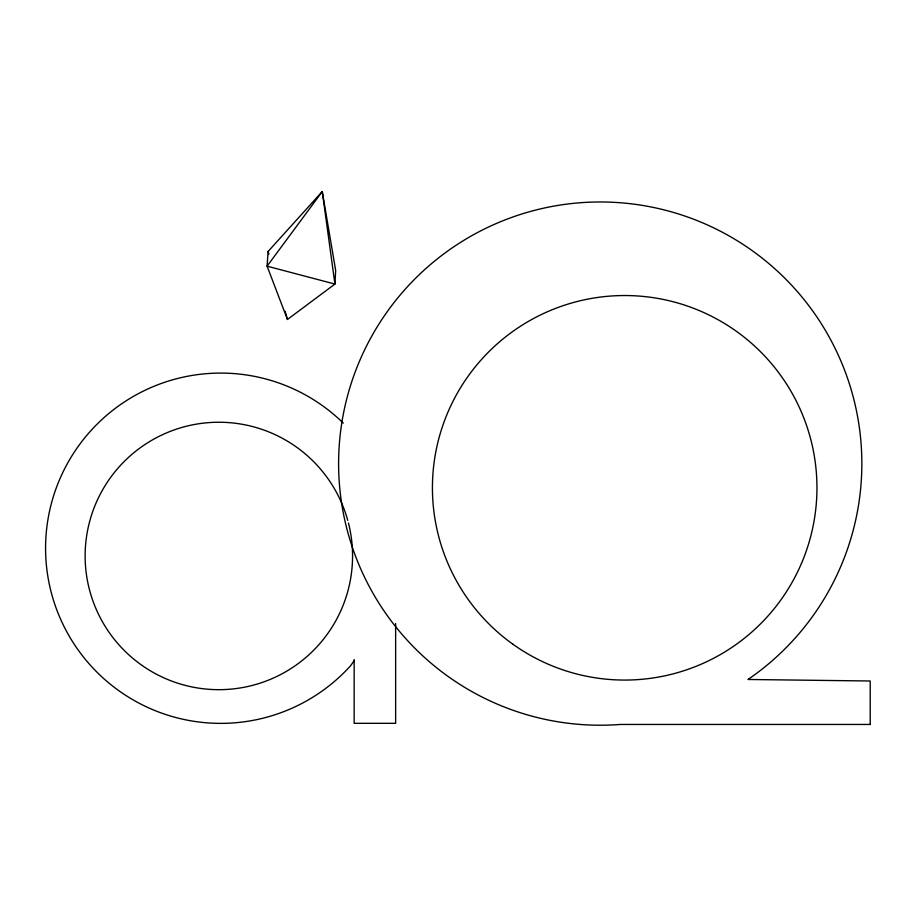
<?xml version="1.0" encoding="UTF-8"?>
<svg xmlns="http://www.w3.org/2000/svg" width="916" height="916" viewBox="0 0 916 916"><rect width="100%" height="100%" fill="white"/><g stroke="black" fill="none" stroke-linecap="round" stroke-linejoin="round"><path stroke-width="1.37" d="M268.125 251.442L267.083 266.167L287.452 319.466L334.924 284.063L335.668 270.449L322.26 191.547L268.125 251.442L268.892 254.167M354.16 660.619L350.725 665.6A175.151 175.151 0 0 1 101.607 676.638A175.151 175.151 0 0 1 93.936 427.383A175.151 175.151 0 0 1 343.271 423.1M285.128 311.314L287.452 319.466M395.643 623.464L395.643 723.319L354.16 723.319L354.16 659.531M348.446 523.025A133.713 133.713 0 0 1 183.463 684.905A133.713 133.713 0 0 1 124.21 461.492A133.713 133.713 0 0 1 347.736 520.345M322.26 191.547L267.083 266.167L334.924 284.063L322.26 191.547M870.2 724.453L620.269 724.453A261.61 261.61 0 0 1 348.252 393.227A261.61 261.61 0 0 1 752.54 250.892A261.61 261.61 0 0 1 748.006 679.477L870.2 681L870.2 724.453M513.017 644.303A192.257 192.257 0 0 0 816.064 506.25A192.257 192.257 0 0 0 544.986 312.837A192.257 192.257 0 0 0 513.017 644.303"/></g></svg>
